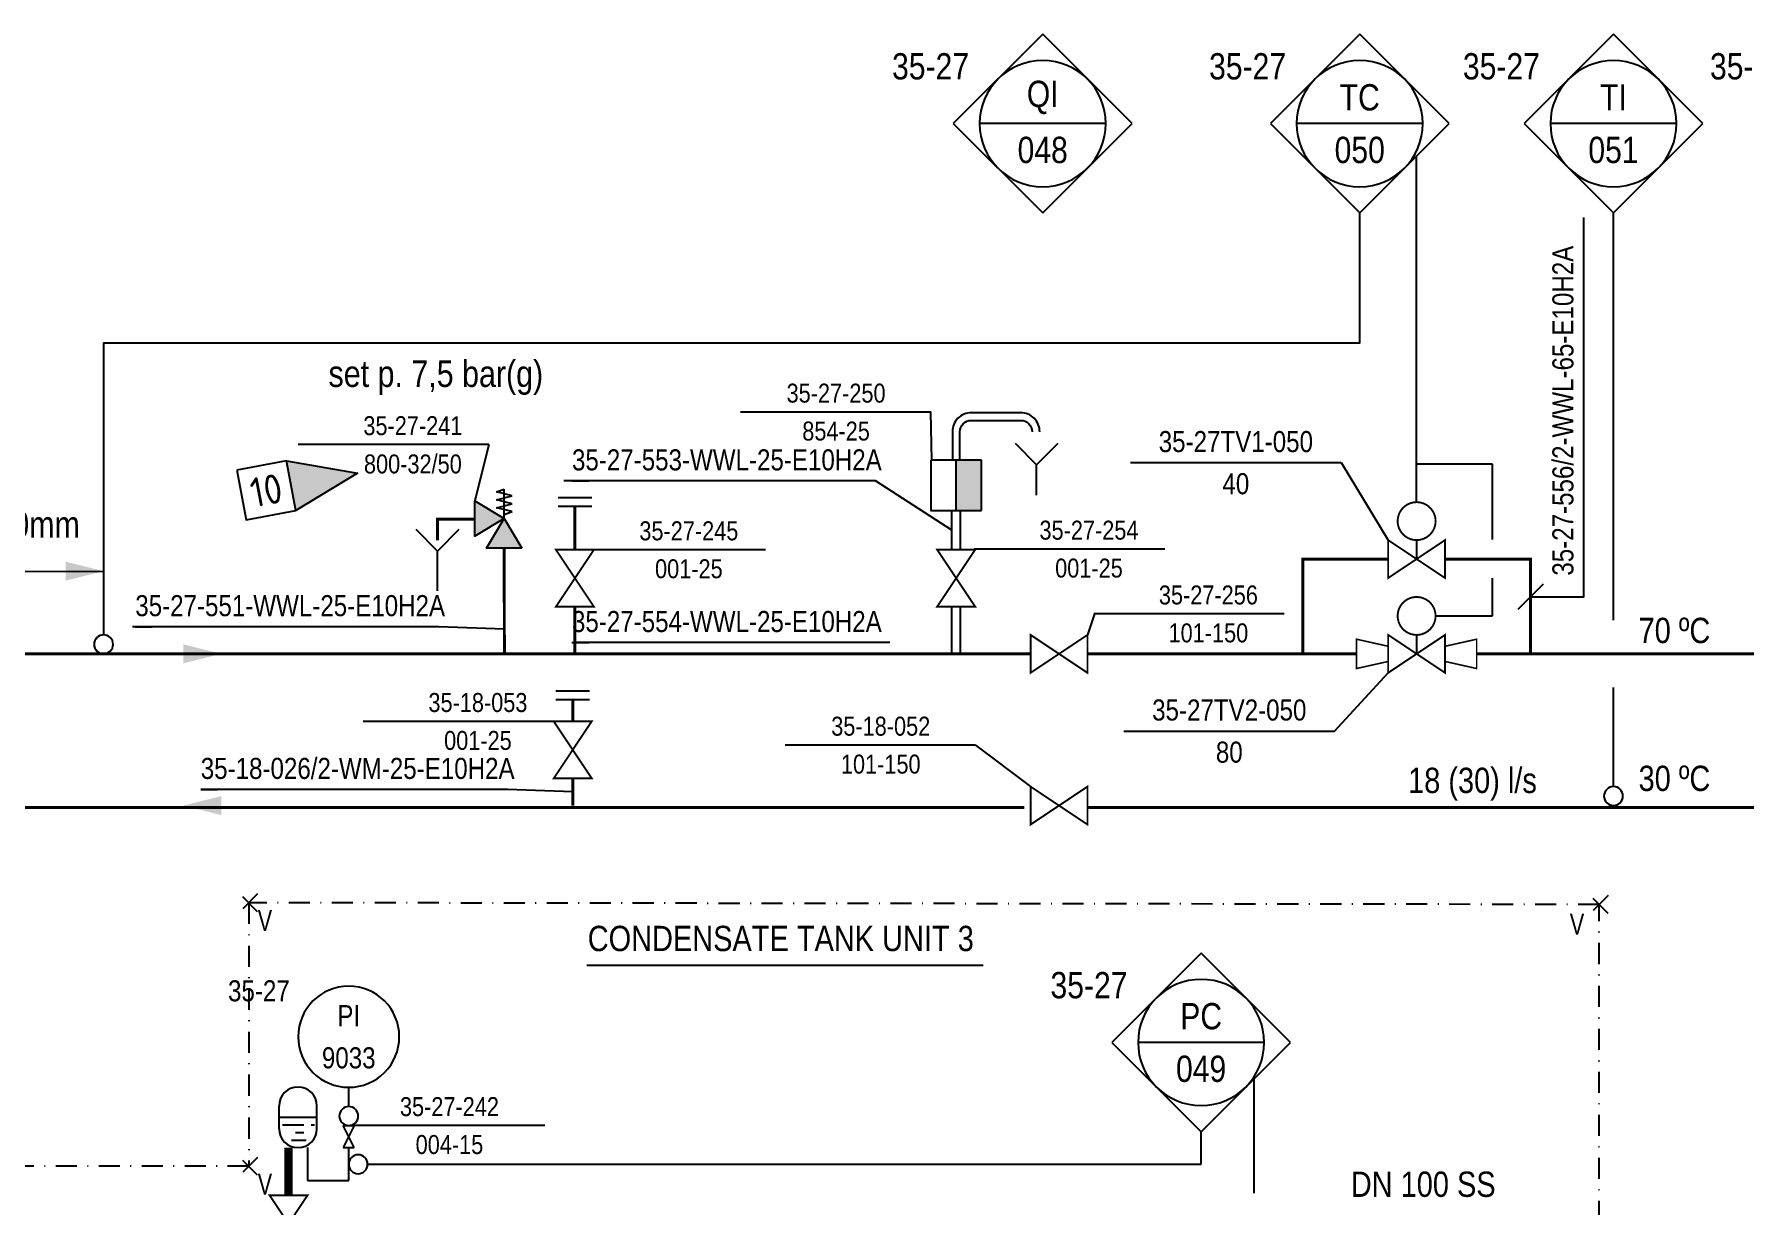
# Model space of a CAD drawing. Header units: millimetres. Extents: x -415 to 12957, y -5 to 599.
# Drawn here: x 4496.1 to 4699.1, y 182.7 to 321.7 of the extents above; entities that cross this region are included whole.
import ezdxf
from ezdxf.enums import TextEntityAlignment as Align

# ---------------------------------------------------------------- set-up
doc = ezdxf.new("R2010")
doc.units = ezdxf.units.MM
doc.header["$LTSCALE"] = 10
doc.header["$MEASUREMENT"] = 0
doc.linetypes.add('DASHDOT2', pattern=[0.5, 0.25, -0.125, 0, -0.125])
doc.layers.get('0').update_dxf_attribs({"linetype": 'CONTINUOUS'})
doc.layers.add('BALANSSI', color=3, linetype='CONTINUOUS', lineweight=25)
doc.layers.add('VESIKIERROT', color=100, linetype='DASHDOT2', lineweight=35)
for name, color, linetype in [('ILMAPUTKET', 7, 'CONTINUOUS'), ('KASIVENTTIILIT', 7, 'CONTINUOUS'), ('P-CVPOS', 7, 'CONTINUOUS'), ('P-DELIVERY_LIMIT', 1, 'DASHDOT2'), ('P-INSTRPOS_TEXTS', 7, 'CONTINUOUS'), ('P-INSTRU', 7, 'CONTINUOUS'), ('P-LINEPOS', 7, 'CONTINUOUS'), ('P-OTHER', 7, 'CONTINUOUS'), ('P-REVISIONS', 1, 'CONTINUOUS'), ('P-STEAM1', 6, 'CONTINUOUS'), ('P-TEXT', 7, 'CONTINUOUS'), ('P-VALVEPOS', 7, 'CONTINUOUS'), ('P-VENTS', 7, 'CONTINUOUS'), ('P-WATER', 3, 'CONTINUOUS'), ('PUTKIKARTIOT', 7, 'CONTINUOUS'), ('SAATOVENTTIILIT', 7, 'CONTINUOUS'), ('TEXT', 141, 'CONTINUOUS'), ('yyyyy', 7, 'CONTINUOUS')]:
    doc.layers.add(name, color=color, linetype=linetype)
doc.styles.add('ARIAL', font='ARIALN.TTF')
doc.styles.add('ARIALN', font='ARIALN.TTF')
doc.styles.add('CTS_REV', font='isocp.shx')
doc.styles.add('LEGIBLE', font='ARIALN.TTF')
doc.styles.add('SFS', font='ARIALN.TTF')
doc.styles.get("Standard").update_dxf_attribs({"font": 'ARIALN.TTF'})

# ---------------------------------------------------------------- blocks, each defined once
blk = doc.blocks.new('T001_11')
at = {"const_width": 0.25}
blk.add_lwpolyline([(-3.75, -2.5), (-3.75, 2.5), (3.75, -2.5), (3.75, 2.5), (-3.75, -2.5)], dxfattribs=at)
at = {"linetype": 'Continuous', "style": 'SFS', "flags": 9}
for tag, p in [('FC', (0, 3.5)), ('SYM_WIDTH', (0, 0))]:
    blk.add_attdef(tag, p, '', height=0.2, dxfattribs=at)
blk = doc.blocks.new('ARROW')
blk.add_solid([(-2.5, -1.25), (-2.5, 1.25), (2.5, 0)])
at = {"linetype": 'Continuous', "flags": 1}
blk.add_attdef('SYM_WIDTH', (0, 0), '', height=3, dxfattribs=at)
blk = doc.blocks.new('i001_11')
at = {"layer": 'yyyyy', "const_width": 0.25}
blk.add_lwpolyline([(0, 7.5, 1), (0, 2.5, 1)], format="xyb", close=True, dxfattribs=at)
for points in [[(-3.75, -2.5), (-3.75, 2.5), (3.75, -2.5), (3.75, 2.5), (-3.75, -2.5)], [(0, 2.5), (0, 0)]]:
    blk.add_lwpolyline(points, dxfattribs=at)
at = {"layer": 'yyyyy', "linetype": 'Continuous', "style": 'SFS', "flags": 9}
for tag, p in [('FC', (0, 3.5)), ('SYM_WIDTH', (0, 0))]:
    blk.add_attdef(tag, p, '', height=0.2, dxfattribs=at)
blk = doc.blocks.new('P7A1214')
at = {"color": 0, "linetype": 'ByBlock'}
for p, q in [((-1, 2), (-1, -2)), ((0, 2), (0, -2))]:
    blk.add_line(p, q, dxfattribs=at)
blk = doc.blocks.new('P7A1208')
at = {"color": 0, "linetype": 'ByBlock'}
for p, q in [((-3, 0), (-3, -3)), ((3, -3), (3, 0)), ((-3, -3), (3, -3))]:
    blk.add_line(p, q, dxfattribs=at)
blk.add_lwpolyline([(3, 3), (-3, 3), (-3, 0), (3, 0)], close=True, dxfattribs=at)
blk.add_solid([(-3, 0), (3, 0), (-3, -3), (3, -3)], dxfattribs=at)
blk = doc.blocks.new('PI321')
for p, q in [((0.5, 0.25), (-0.5, -0.25)), ((-0.5, -0.25), (-0.5, 0.25)), ((-0.5, 0.25), (0.5, -0.25)), ((0.5, -0.25), (0.5, 0.25))]:
    blk.add_line(p, q)
blk = doc.blocks.new('T100CON')
at = {"const_width": 0.25}
blk.add_lwpolyline([(-2.5, 2.4), (2.5, 1.28), (2.5, -1.12), (-2.5, -2.24)], close=True, dxfattribs=at)
at = {"style": 'LEGIBLE', "flags": 9}
for tag, p in [('FC', (0, 3.5)), ('SYM_WIDTH', (0, 0))]:
    blk.add_attdef(tag, p, '', height=1.8, dxfattribs=at)
blk = doc.blocks.new('PPI_0103B')
at = {"color": 0, "linetype": 'ByBlock'}
blk.add_circle((0, 0), 1.25, dxfattribs=at)
blk = doc.blocks.new('PPI_0900A')
at = {"color": 0, "linetype": 'ByBlock'}
blk.add_line((-2.5, 0), (2.5, 0), dxfattribs=at)
blk = doc.blocks.new('PPI_1207A')
at = {"color": 0, "linetype": 'ByBlock'}
for p, q in [((-8.5, 0), (0, 8.5)), ((0, 8.5), (8.5, 0)), ((0, -8.5), (-8.5, 0)), ((-6, 0), (6, 0)), ((8.5, 0), (0, -8.5))]:
    blk.add_line(p, q, dxfattribs=at)
blk.add_circle((0, 0), 6, dxfattribs=at)
blk = doc.blocks.new('PPI_1000A')
at = {"color": 0, "linetype": 'ByBlock'}
blk.add_line((-1, 0), (1, 0), dxfattribs=at)
blk = doc.blocks.new('PPI_1200A')
at = {"color": 0, "linetype": 'ByBlock'}
blk.add_circle((0, 0), 6, dxfattribs=at)
blk = doc.blocks.new('PPI_1100A')
at = {"color": 0, "linetype": 'ByBlock'}
blk.add_line((0, 0), (2, 0), dxfattribs=at)
blk = doc.blocks.new('PRO6806')
h = blk.add_hatch(color=0)
h.paths.add_polyline_path([(-3, -1.8), (0, 0), (-3, 1.8)])
h.paths.add_polyline_path([(-1.8, -3), (1.8, -3), (0, 0)])
at = {"layer": 'P-VENTS', "color": 0, "linetype": 'Continuous'}
for p, q in [((-0.8, 2.7), (0, 3)), ((0.8, 2.3), (-0.8, 2.7)), ((-0.8, 1.9), (0.8, 2.3)), ((0.8, 1.5), (-0.8, 1.9)), ((0, 0), (0, 3)), ((-0.8, 1.1), (0.8, 1.5)), ((0.8, 0.7), (-0.8, 1.1)), ((0, 0.4), (0.8, 0.7))]:
    blk.add_line(p, q, dxfattribs=at)
for points in [[(0, 0), (-3, -1.8), (-3, 1.8)], [(1.8, -3), (-1.8, -3), (0, 0)]]:
    blk.add_lwpolyline(points, close=True, dxfattribs=at)
blk = doc.blocks.new('P7A1304')
at = {"color": 0, "linetype": 'ByBlock'}
blk.add_line((1.5, 1.5), (-1.5, -1.5), dxfattribs=at)
blk = doc.blocks.new('PPI_2100A')
at = {"color": 0, "linetype": 'ByBlock'}
blk.add_line((0, 0), (2, 0), dxfattribs=at)
blk = doc.blocks.new('P7A1372')
at = {"color": 0, "linetype": 'ByBlock'}
blk.add_lwpolyline([(-14, 3), (-14, -3), (-8, -3), (-8, 3)], close=True, dxfattribs=at)
blk.add_lwpolyline([(-8, 3), (0, 0), (-8, -3)], dxfattribs=at)
blk.add_solid([(-8, -3), (-8, 3), (0, 0)], dxfattribs=at)
at = {"color": 7, "linetype": 'Continuous', "style": 'CTS_REV'}
blk.add_attdef('A', text='', height=3.5, dxfattribs=at).set_placement((-11, 0), align=Align.MIDDLE)

msp = doc.modelspace()

# ---------------------------------------------------------------- linework, layer by layer
at = {"layer": 'ILMAPUTKET'}
for points in [[(4615.41, 274.58, 0.414214), (4613.16, 276.83), (4607.29, 276.83, 0.414214), (4605.04, 274.58), (4605.04, 271.22)], [(4605.94, 271.22), (4605.94, 274.58, -0.414214), (4607.29, 275.93), (4613.16, 275.93, -0.414214), (4614.51, 274.58)]]:
    msp.add_lwpolyline(points, format="xyb", dxfattribs=at)
for points in [[(4604.99, 260.57), (4604.99, 265.22)], [(4604.99, 248.22), (4604.99, 253.82)]]:
    msp.add_lwpolyline(points, dxfattribs=at)
at = {"layer": 'ILMAPUTKET', "ltscale": 0.8}
for points in [[(4605.99, 260.57), (4605.99, 265.22)], [(4605.99, 248.22), (4605.99, 253.82)]]:
    msp.add_lwpolyline(points, dxfattribs=at)
at = {"layer": 'P-CVPOS'}
for points in [[(4626.18, 270.91), (4651.18, 270.91)], [(4651.18, 270.91), (4656.75, 261.72)], [(4650.4, 239.06), (4656.75, 245.97)], [(4625.4, 239.06), (4650.4, 239.06)]]:
    msp.add_lwpolyline(points, dxfattribs=at)
at = {"layer": 'P-DELIVERY_LIMIT'}
msp.add_lwpolyline([(4521.54, 187.42), (4422.68, 187.42), (4422.68, 220.75), (4384.82, 220.75), (4384.82, 177.65), (4361.55, 177.65), (4361.55, 159.33), (4288.97, 159.33), (4288.97, 71.67), (4666.69, 71.68), (4666.69, 99.98), (4707.8, 99.98), (4707.8, 155.32), (4681.8, 155.32), (4681.8, 218.48), (4521.54, 218.69)], close=True, dxfattribs=at)
for points in [[(4522.6, 217.63), (4520.48, 219.75)], [(4522.6, 219.75), (4520.48, 217.63)], [(4682.87, 217.42), (4680.74, 219.54)], [(4682.86, 219.54), (4680.74, 217.42)], [(4522.6, 188.48), (4520.48, 186.35)], [(4522.6, 186.36), (4520.48, 188.47)]]:
    msp.add_lwpolyline(points, dxfattribs=at)
at = {"layer": 'P-INSTRU'}
for points in [[(4660.13, 266.22), (4660.13, 307.28)], [(4504.33, 250.47), (4504.33, 285.11), (4653.38, 285.11), (4653.38, 300.53)], [(4683.49, 252.22), (4683.49, 300.53)], [(4660.13, 266.22), (4660.13, 300.21)], [(4669.13, 270.72), (4660.13, 270.72)], [(4669.13, 261.79), (4669.13, 270.72)], [(4669.13, 252.72), (4669.13, 257.22)], [(4662.38, 252.72), (4669.13, 252.72)], [(4683.49, 232.47), (4683.49, 244.22)], [(4640.84, 184.24), (4640.84, 197.79)], [(4533.41, 194.5), (4533.41, 196.79)], [(4634.56, 187.66), (4634.56, 191.5)], [(4528.52, 189.63), (4528.52, 185.72)], [(4533.41, 185.72), (4533.41, 189.63)], [(4535.66, 187.66), (4634.56, 187.66)], [(4528.52, 185.72), (4533.41, 185.72)]]:
    msp.add_lwpolyline(points, dxfattribs=at)
at = {"layer": 'P-LINEPOS'}
msp.add_lwpolyline([(4673.63, 255), (4679.99, 255), (4679.99, 300)], dxfattribs=at)
at = {"layer": 'P-OTHER'}
for points in [[(4612.5, 273.21), (4615.04, 270.67)], [(4615.04, 270.67), (4617.59, 273.21)], [(4615.04, 267.07), (4615.04, 270.67)], [(4604.99, 262.9), (4595.93, 268.74), (4558.94, 268.74)], [(4546.49, 262.97), (4543.95, 260.42), (4541.4, 262.97)], [(4543.95, 255.7), (4543.95, 260.42)], [(4434.5, 258.01), (4504.33, 258.03)], [(4551.88, 251.15), (4544.12, 251.44), (4507.74, 251.44)], [(4597.62, 249.56), (4560.25, 249.56)], [(4559.99, 231.84), (4552.23, 232.13), (4515.85, 232.13)], [(4525.14, 191.88), (4525.14, 194.58)], [(4525.14, 193.23), (4529.64, 193.23)], [(4529.64, 191.88), (4529.64, 194.58)], [(4525.55, 192.33), (4527.86, 192.33)], [(4527.1, 191.43), (4528.07, 191.43)], [(4527.86, 192.33), (4528.07, 192.33)], [(4528.97, 192.33), (4529.34, 192.33)], [(4556.67, 192.25), (4534.06, 192.25)], [(4526.6, 190.53), (4528.36, 190.53)]]:
    msp.add_lwpolyline(points, dxfattribs=at)
for centre, start, end in [((4527.39, 194.57), 0.0314, 179.9685), ((4527.39, 191.88), 180.0314, 359.9685)]:
    msp.add_arc(centre, 2.25, start, end, dxfattribs=at)
at = {"layer": 'P-STEAM1', "const_width": 1}
msp.add_lwpolyline([(4526.27, 183.98), (4526.27, 189.63)], dxfattribs=at)
at = {"layer": 'P-TEXT'}
msp.add_lwpolyline([(4561.66, 211.27), (4608.68, 211.27)], dxfattribs=at)
at = {"layer": 'P-VALVEPOS'}
for points in [[(4602.59, 271.22), (4602.49, 276.91), (4579.89, 276.91)], [(4550.02, 273.05), (4527.42, 273.05)], [(4550.02, 273.05), (4548.36, 266.38)], [(4582.86, 260.57), (4562.5, 260.57)], [(4630.25, 260.65), (4607.64, 260.65)], [(4621.92, 252.96), (4621.08, 250.47)], [(4644.42, 252.96), (4621.82, 252.96)], [(4557.74, 240.2), (4535.14, 240.2)], [(4607.79, 237.39), (4585.19, 237.39)], [(4607.79, 237.39), (4614.33, 232.47)]]:
    msp.add_lwpolyline(points, dxfattribs=at)
at = {"layer": 'P-WATER'}
for points in [[(4548.41, 264.2, 0.35, 0.35, 0), (4543.95, 264.2, 0.35, 0.35, 0), (4543.95, 261.7, 0, 0, 0)], [(4656.75, 259.47, 0.35, 0.35, 0), (4646.63, 259.47, 0.35, 0.35, 0), (4646.63, 248.22, 0, 0, 0)], [(4673.63, 248.22, 0.35, 0.35, 0), (4673.63, 259.47, 0.35, 0.35, 0), (4663.5, 259.47, 0, 0, 0)], [(4430, 192.38, 0.35, 0.35, 0), (4493.57, 192.5, 0.35, 0.35, 0), (4493.57, 230, 0.35, 0.35, 0), (4613.57, 230, 0, 0, 0)]]:
    msp.add_lwpolyline(points, format="xyseb", dxfattribs=at)
at = {"layer": 'P-WATER', "const_width": 0.35}
for points in [[(4560.25, 260.57), (4560.25, 265.72)], [(4551.88, 248.22), (4551.86, 260.78)], [(4560.25, 248.22), (4560.25, 253.82)], [(4430, 210.38), (4482.62, 210.38), (4482.62, 248.22), (4614.33, 248.22)], [(4621.08, 248.22), (4653, 248.22)], [(4667.25, 248.22), (4767.25, 248.22)], [(4559.99, 240.2), (4559.99, 242.78)], [(4559.99, 230.22), (4559.99, 233.45)], [(4621.08, 230), (4767.25, 230)]]:
    msp.add_lwpolyline(points, dxfattribs=at)
at = {"layer": 'SAATOVENTTIILIT', "const_width": 0.225}
msp.add_lwpolyline([(4660.13, 266.22, 1), (4660.13, 261.72, 1)], format="xyb", close=True, dxfattribs=at)
for points in [[(4656.75, 257.22), (4656.75, 261.72), (4663.5, 257.22), (4663.5, 261.72), (4656.75, 257.22)], [(4660.13, 261.72), (4660.13, 259.47)]]:
    msp.add_lwpolyline(points, dxfattribs=at)

# ---------------------------------------------------------------- block references
at = {"layer": 'ILMAPUTKET'}
for name, p, rotation in [('P7A1208', (4605.49, 268.22), 90.00000000000001), ('P7A1214', (4560.25, 265.72), 270), ('P7A1214', (4559.99, 242.78), 270)]:
    msp.add_blockref(name, p, dxfattribs=dict(at, rotation=rotation))
at = {"layer": 'KASIVENTTIILIT'}
for name, p, xscale, yscale, zscale, rotation in [('T001_11', (4560.25, 257.2), -0.900000000000091, 0.900000000000091, 0.900000000000091, 270), ('T001_11', (4605.49, 257.2), -0.900000000000091, 0.900000000000091, 0.900000000000091, 270), ('T001_11', (4559.99, 236.83), -0.900000000000091, 0.900000000000091, 0.900000000000091, 270), ('PI321', (4533.41, 190.94), -2.625, 2.625, 2.625, 269.9999999999772), ('T001_11', (4526.27, 180.6), -0.900000000000091, 0.900000000000091, 0.900000000000091, 270)]:
    msp.add_blockref(name, p, dxfattribs=dict(at, xscale=xscale, yscale=yscale, zscale=zscale, rotation=rotation))
at = {"layer": 'KASIVENTTIILIT', "xscale": -0.900000000000091, "yscale": 0.900000000000091, "zscale": 0.900000000000091}
for p in [(4617.7, 248.22), (4617.7, 230.22)]:
    msp.add_blockref('T001_11', p, dxfattribs=at)
at = {"layer": 'P-CVPOS', "color": 140, "xscale": -1, "rotation": 180}
for p in [(4638.68, 270.91), (4637.9, 239.06)]:
    msp.add_blockref('PPI_1000A', p, dxfattribs=at)
at = {"layer": 'P-INSTRU', "color": 140}
for name, p, xscale, yscale, zscale in [('PPI_1207A', (4615.76, 311.14), -1.2478, 1.2478, 1.2478), ('PPI_1207A', (4653.38, 311.14), -1.2478, 1.2478, 1.2478), ('PPI_1207A', (4683.49, 311.14), -1.2478, 1.2478, 1.2478), ('PPI_0103B', (4504.32, 249.35), -0.899999999999636, 0.899999999999636, 0.899999999999636), ('PPI_0103B', (4683.49, 231.35), -0.899999999999636, 0.899999999999636, 0.899999999999636), ('PPI_1207A', (4634.56, 202.11), -1.2478, 1.2478, 1.2478), ('PPI_0103B', (4533.41, 193.38), -0.899999999999636, 0.899999999999636, 0.899999999999636), ('PPI_0103B', (4534.53, 187.66), -0.900000000000091, 0.900000000000091, 0.900000000000091)]:
    msp.add_blockref(name, p, dxfattribs=dict(at, xscale=xscale, yscale=yscale, zscale=zscale))
at = {"layer": 'P-INSTRU', "color": 140, "xscale": -1}
msp.add_blockref('PPI_1200A', (4533.41, 202.79), dxfattribs=at)
at = {"layer": 'P-LINEPOS', "color": 140}
for name, p in [('PPI_1100A', (4559.9, 268.74)), ('PPI_1100A', (4508.08, 251.44)), ('PPI_1100A', (4559.9, 249.56)), ('PPI_2100A', (4515.85, 232.13))]:
    msp.add_blockref(name, p, dxfattribs=at)
at = {"layer": 'P-LINEPOS', "color": 140, "rotation": 90}
msp.add_blockref('PPI_2100A', (4679.99, 257.5), dxfattribs=at)
at = {"layer": 'P-LINEPOS'}
msp.add_blockref('P7A1304', (4673.63, 255), dxfattribs=at)
at = {"layer": 'P-OTHER', "xscale": -0.9000000000005457, "yscale": 0.9000000000005457, "zscale": 0.9000000000005457, "rotation": 180}
msp.add_blockref('ARROW', (4502.08, 258.03), dxfattribs=at)
at = {"layer": 'P-REVISIONS', "rotation": 10.75577794424935}
msp.add_blockref('P7A1372', (4534.43, 269.67), dxfattribs=at).add_auto_attribs({'A': '10'})
at = {"layer": 'P-VALVEPOS', "color": 140, "xscale": -0.9, "yscale": 0.9, "zscale": 0.9}
for p in [(4591.24, 276.91), (4541.02, 273.05), (4573.77, 260.57), (4621.25, 260.65), (4635.42, 252.96), (4548.74, 240.2), (4596.54, 237.39), (4545.36, 192.25)]:
    msp.add_blockref('PPI_0900A', p, dxfattribs=at)
at = {"layer": 'P-VENTS', "xscale": 1.166666666666667, "yscale": 1.166666666666667, "zscale": 1.166666666666667}
msp.add_blockref('PRO6806', (4551.86, 264.28), dxfattribs=at)
at = {"layer": 'PUTKIKARTIOT', "yscale": 0.75, "zscale": 0.75, "rotation": 180}
for p, xscale in [((4654.88, 248.28), -0.75), ((4665.38, 248.28), 0.75)]:
    msp.add_blockref('T100CON', p, dxfattribs=dict(at, xscale=xscale))
at = {"layer": 'SAATOVENTTIILIT', "xscale": 0.8999999999996362, "yscale": 0.8999999999996362, "zscale": 0.8999999999996362}
msp.add_blockref('i001_11', (4660.13, 248.22), dxfattribs=at)
at = {"layer": 'VESIKIERROT', "xscale": -0.8999999999996362, "yscale": 0.8999999999996362, "zscale": 0.8999999999996362, "rotation": 180}
msp.add_blockref('ARROW', (4516.04, 248.22), dxfattribs=at)
at = {"layer": 'VESIKIERROT', "xscale": -0.8999999999996362, "yscale": 0.8999999999996362, "zscale": 0.8999999999996362}
msp.add_blockref('ARROW', (4516.04, 230.22), dxfattribs=at)

# ---------------------------------------------------------------- texts
at = {"layer": 'BALANSSI', "char_height": 3, "attachment_point": 1}
for s, insert, width in [('70 ºC', (4686.47, 252.5), 16.4745), ('18 (30) l/s', (4659.12, 234.71), 15.4449), ('30 ºC', (4686.47, 234.95), 28.0427)]:
    msp.add_mtext(s, dxfattribs=dict(at, insert=insert, width=width))
at = {"layer": 'P-CVPOS', "color": 140, "style": 'ARIAL'}
for s, p in [('35-27TV1-050', (4638.68, 273.41)), ('40', (4638.68, 268.41)), ('35-27TV2-050', (4637.9, 241.56)), ('80', (4637.9, 236.56))]:
    msp.add_text(s, height=2.5, dxfattribs=at).set_placement(p, align=Align.MIDDLE)
at = {"layer": 'P-DELIVERY_LIMIT', "char_height": 2.5, "width": 12, "attachment_point": 3, "rotation": 0.053}
for insert in [(4524.24, 217.84), (4679.94, 217.4), (4524.24, 186.56)]:
    msp.add_mtext('{\\W0.9;\\T0.95;V}', dxfattribs=dict(at, insert=insert))
at = {"layer": 'P-INSTRPOS_TEXTS', "style": 'ARIAL'}
for height, p in [(3.119, (4607.02, 316.38)), (3.119, (4644.64, 316.38)), (3.119, (4674.76, 316.38)), (3.119, (4704.08, 316.38)), (2.5, (4526.41, 206.99)), (3.119, (4625.82, 207.35))]:
    msp.add_text('35-27', height=height, dxfattribs=at).set_placement(p, align=Align.RIGHT)
for s, height, p in [('QI', 3.119, (4615.76, 314.26)), ('TC', 3.119, (4653.38, 314.26)), ('TI', 3.119, (4683.49, 314.26)), ('048', 3.119, (4615.76, 308.02)), ('050', 3.119, (4653.38, 308.02)), ('051', 3.119, (4683.49, 308.02)), ('PI', 2.5, (4533.41, 205.29)), ('PC', 3.119, (4634.56, 205.23)), ('9033', 2.5, (4533.41, 200.29)), ('049', 3.119, (4634.56, 198.99))]:
    msp.add_text(s, height=height, dxfattribs=at).set_placement(p, align=Align.MIDDLE)
at = {"layer": 'P-LINEPOS', "color": 140, "style": 'ARIAL'}
msp.add_text('35-27-556/2-WWL-65-E10H2A', height=2.5, rotation=90, dxfattribs=at).set_placement((4677.49, 257.5), align=Align.MIDDLE_LEFT)
for s, p in [('35-27-553-WWL-25-E10H2A', (4559.9, 271.24)), ('35-27-551-WWL-25-E10H2A', (4508.08, 253.94)), ('35-27-554-WWL-25-E10H2A', (4559.9, 252.06)), ('35-18-026/2-WM-25-E10H2A', (4515.85, 234.63))]:
    msp.add_text(s, height=2.5, dxfattribs=at).set_placement(p, align=Align.MIDDLE_LEFT)
at = {"layer": 'P-OTHER'}
msp.add_text('max 200mm', height=3.15, dxfattribs=at).set_placement((4481.65, 262))
at = {"layer": 'P-TEXT', "style": 'ARIALN'}
for s, p in [('CONDENSATE TANK UNIT 3', (4561.77, 212.95)), ('DN 100 SS', (4652.32, 183.79))]:
    msp.add_text(s, height=3, dxfattribs=at).set_placement(p)
at = {"layer": 'P-VALVEPOS', "color": 140, "style": 'ARIAL'}
for s, p in [('35-27-250', (4591.24, 279.16)), ('35-27-241', (4541.02, 275.3)), ('854-25', (4591.24, 274.66)), ('800-32/50', (4541.02, 270.8)), ('35-27-245', (4573.77, 262.82)), ('35-27-254', (4621.25, 262.9)), ('001-25', (4573.77, 258.32)), ('001-25', (4621.25, 258.4)), ('35-27-256', (4635.42, 255.21)), ('101-150', (4635.42, 250.71)), ('35-18-053', (4548.74, 242.45)), ('35-18-052', (4596.54, 239.64)), ('001-25', (4548.74, 237.95)), ('101-150', (4596.54, 235.14)), ('35-27-242', (4545.36, 194.5)), ('004-15', (4545.36, 190))]:
    msp.add_text(s, height=2.25, dxfattribs=at).set_placement(p, align=Align.MIDDLE)
at = {"layer": 'TEXT', "style": 'ARIALN'}
msp.add_text('set p. 7,5 bar(g)', height=3.15, dxfattribs=at).set_placement((4531.01, 279.89))

doc.saveas('drawing.dxf')
